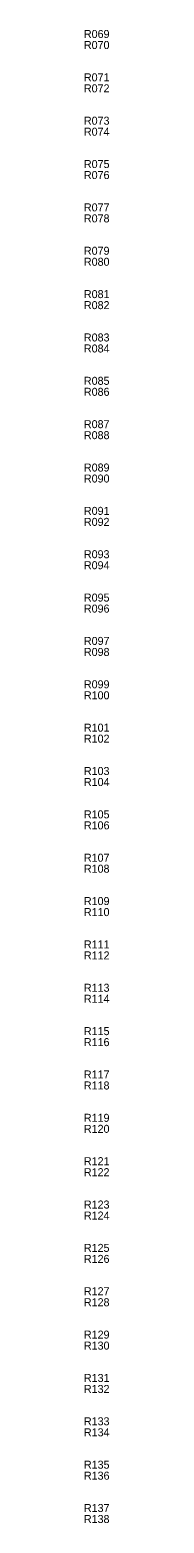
# Model space of a CAD drawing. Extents: x 296295 to 296770, y 651564 to 652121.
# Drawn here: x 296295.2 to 296299.8, y 651564.4 to 651844.3 of the extents above; entities that cross this region are included whole.
import ezdxf
from ezdxf.enums import TextEntityAlignment as Align

# ---------------------------------------------------------------- set-up
doc = ezdxf.new("R2010")
doc.units = 0

msp = doc.modelspace()

# ---------------------------------------------------------------- texts
at = {"layer": 'ROW_LABELS'}
for s, p in [('R069', (296297.424, 651843.495)), ('R070', (296297.424, 651841.432)), ('R071', (296297.424, 651835.369)), ('R072', (296297.424, 651833.306)), ('R073', (296297.424, 651827.243)), ('R074', (296297.424, 651825.18)), ('R075', (296297.424, 651819.117)), ('R076', (296297.424, 651817.054)), ('R077', (296297.424, 651810.991)), ('R078', (296297.424, 651808.928)), ('R079', (296297.424, 651802.865)), ('R080', (296297.424, 651800.802)), ('R081', (296297.424, 651794.739)), ('R082', (296297.424, 651792.676)), ('R083', (296297.424, 651786.613)), ('R084', (296297.424, 651784.55)), ('R085', (296297.424, 651778.487)), ('R086', (296297.424, 651776.424)), ('R087', (296297.424, 651770.361)), ('R088', (296297.424, 651768.298)), ('R089', (296297.424, 651762.235)), ('R090', (296297.424, 651760.172)), ('R091', (296297.424, 651754.109)), ('R092', (296297.424, 651752.046)), ('R093', (296297.424, 651745.983)), ('R094', (296297.424, 651743.92)), ('R095', (296297.424, 651737.857)), ('R096', (296297.424, 651735.794)), ('R097', (296297.424, 651729.731)), ('R098', (296297.424, 651727.668)), ('R099', (296297.424, 651721.605)), ('R100', (296297.424, 651719.542)), ('R101', (296297.424, 651713.479)), ('R102', (296297.424, 651711.416)), ('R103', (296297.424, 651705.353)), ('R104', (296297.424, 651703.29)), ('R105', (296297.424, 651697.227)), ('R106', (296297.424, 651695.164)), ('R107', (296297.424, 651689.101)), ('R108', (296297.424, 651687.038)), ('R109', (296297.424, 651680.975)), ('R110', (296297.424, 651678.912)), ('R111', (296297.424, 651672.849)), ('R112', (296297.424, 651670.786)), ('R113', (296297.424, 651664.723)), ('R114', (296297.424, 651662.66)), ('R115', (296297.424, 651656.597)), ('R116', (296297.424, 651654.534)), ('R117', (296297.424, 651648.471)), ('R118', (296297.424, 651646.408)), ('R119', (296297.424, 651640.345)), ('R120', (296297.424, 651638.282)), ('R121', (296297.424, 651632.219)), ('R122', (296297.424, 651630.156)), ('R123', (296297.424, 651624.093)), ('R124', (296297.424, 651622.03)), ('R125', (296297.424, 651615.967)), ('R126', (296297.424, 651613.904)), ('R127', (296297.424, 651607.841)), ('R128', (296297.424, 651605.778)), ('R129', (296297.424, 651599.715)), ('R130', (296297.424, 651597.652)), ('R131', (296297.424, 651591.589)), ('R132', (296297.424, 651589.526)), ('R133', (296297.424, 651583.463)), ('R134', (296297.424, 651581.4)), ('R135', (296297.424, 651575.337)), ('R136', (296297.424, 651573.274)), ('R137', (296297.424, 651567.211)), ('R138', (296297.424, 651565.148))]:
    msp.add_text(s, height=1.5, dxfattribs=at).set_placement(p, align=Align.MIDDLE_CENTER)

doc.saveas('drawing.dxf')
